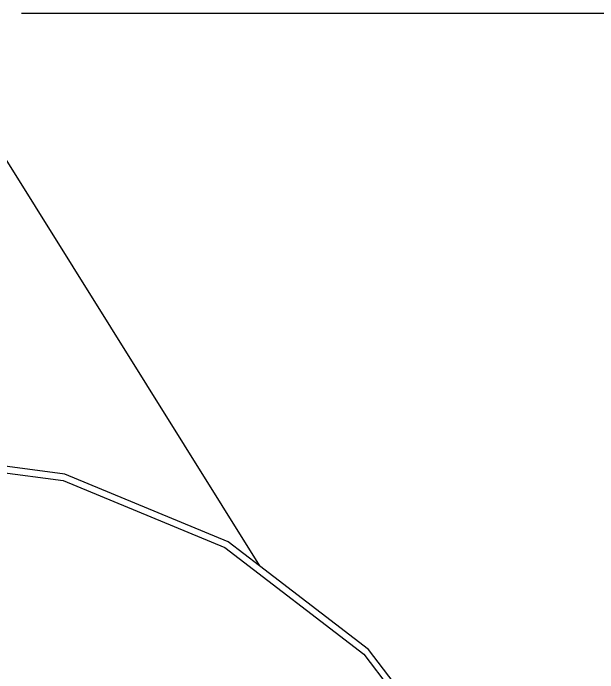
# Model space of a CAD drawing. Extents: x -35 to 41, y -65 to 61.
# Drawn here: x -5.4 to 7.33, y 46.18 to 60.54 of the extents above; entities that cross this region are included whole.
import ezdxf

# ---------------------------------------------------------------- set-up
doc = ezdxf.new("R2010")
doc.units = 0
doc.layers.get('0').update_dxf_attribs({"linetype": 'CONTINUOUS'})

msp = doc.modelspace()

# ---------------------------------------------------------------- linework, layer by layer
at = {"color": 250}
msp.add_line((-5.219, 60.537), (33.973, 60.537), dxfattribs=at)
for p, q in [((-6.021, 58.078), (-0.039, 48.507)), ((-4.277, 50.502), (-8.089, 51.004)), ((-8.096, 50.859), (-4.315, 50.361)), ((-0.718, 49.028), (-4.277, 50.502)), ((-4.315, 50.361), (-0.791, 48.901)), ((-0.039, 48.507), (-0.718, 49.028)), ((-0.791, 48.901), (2.235, 46.58)), ((2.338, 46.683), (-0.039, 48.507)), ((4.683, 43.627), (2.338, 46.683)), ((2.235, 46.58), (4.557, 43.554))]:
    msp.add_line(p, q)

doc.saveas('drawing.dxf')
